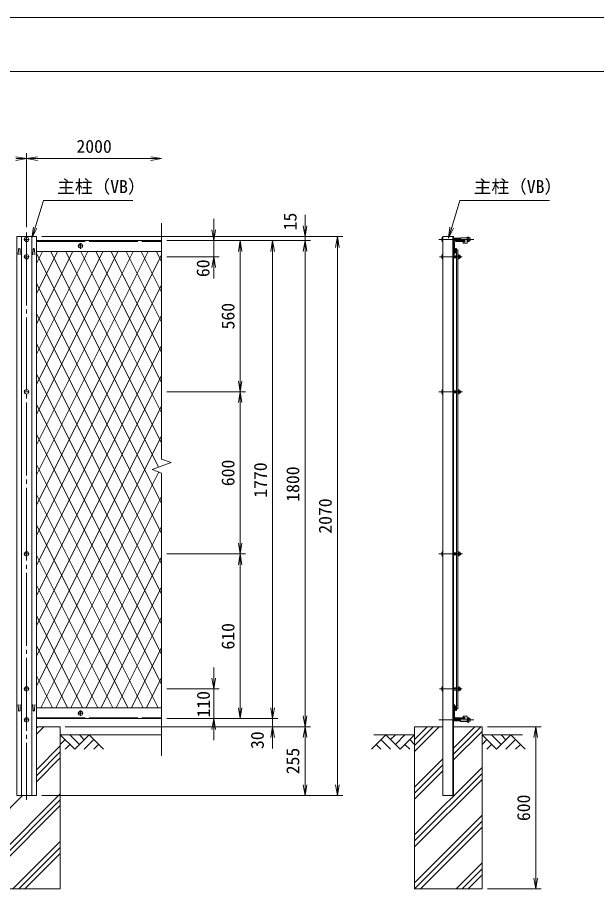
# Model space of a CAD drawing. Units: millimetres, scale not verified. Extents: x -4200 to 4200, y -2970 to 2970.
# Drawn here: x -1419 to 725, y -266 to 2970 of the extents above; entities that cross this region are included whole.
import ezdxf
from ezdxf.enums import TextEntityAlignment as Align

# ---------------------------------------------------------------- set-up
doc = ezdxf.new("R2010")
doc.units = ezdxf.units.MM
doc.header["$LTSCALE"] = 15
doc.linetypes.add('LONG_CHAIN', pattern=[21, 18, -1, 1, -1])
doc.linetypes.add('LONG_DASHED2', pattern=[13, 12, -1])
for name, color, linetype, lineweight in [('0-0_D-STR1', 1, 'Continuous', 9), ('0-1_D-BMK', 2, 'LONG_CHAIN', 9), ('0-2_D-STR-DIM', 7, 'Continuous', 9), ('0-3_D-BGD', 7, 'Continuous', 9), ('0-4_D-STR4', 7, 'Continuous', 9), ('0-5_0', 7, 'Continuous', 9), ('0-6_D-STR-TXT', 7, 'Continuous', 9), ('0-8_D-DCR-HCH', 7, 'Continuous', 9), ('0-9_D-STR3', 3, 'Continuous', 9), ('0-A_D-STR2', 7, 'Continuous', 9), ('0-B_D-TTL', 2, 'Continuous', 9)]:
    doc.layers.add(name, color=color, linetype=linetype, lineweight=lineweight)
doc.styles.add('ＭＳ ゴシック', font='')
doc.styles.get('ＭＳ ゴシック').set_extended_font_data('MS Gothic')

# ---------------------------------------------------------------- blocks, each defined once
blk = doc.blocks.new('_Open')
at = {"layer": '0-5_0'}
blk.add_line((-15, 2.5), (0, 0), dxfattribs=at)
blk.add_lwpolyline([(-15, -2.5), (0, 0), (-15, 0)], dxfattribs=at)

msp = doc.modelspace()

# ---------------------------------------------------------------- linework, layer by layer
at = {"layer": '0-0_D-STR1'}
for p, q in [((-1404.15, 89.04), (-1404.15, 2159.04)), ((-1366.15, 89.04), (-1366.15, 2159.04)), ((-1348.65, 89.04), (-1348.65, 2159.04)), ((-1348.65, 2144.04), (-885.15, 2144.04)), ((156.35, 89.04), (156.35, 2159.04)), ((196.35, 2159.04), (156.35, 2159.04)), ((192.85, 89.04), (192.85, 2159.04)), ((196.35, 89.04), (196.35, 2159.04)), ((196.35, 2139.04), (196.35, 2104.04)), ((199.35, 2136.54), (199.35, 2106.04)), ((236.35, 2144.04), (201.35, 2144.04)), ((234.35, 2141.04), (203.85, 2141.04)), ((236.35, 2143.04), (236.35, 2144.04)), ((-1415.15, 2112.41), (-1415.9, 2090.91)), ((-1409.15, 2112.41), (-1408.4, 2090.91)), ((-1361.15, 2112.41), (-1361.9, 2090.91)), ((-1355.15, 2112.41), (-1354.4, 2090.91)), ((-885.15, 2104.04), (-1348.65, 2104.04)), ((203.35, 2104.54), (196.35, 2095.49)), ((197.35, 2104.04), (196.35, 2104.04)), ((203.35, 2114.41), (203.35, 2104.54)), ((203.35, 2114.41), (206.35, 2114.41)), ((206.35, 2114.41), (206.35, 2103.41)), ((206.35, 2110.04), (206.35, 410.04)), ((206.35, 2110.04), (212.35, 2110.04)), ((212.35, 2110.04), (212.35, 410.04)), ((206.35, 2103.41), (196.35, 2090.91)), ((196.35, 2095.49), (196.35, 2090.91)), ((-1415.15, 404.37), (-1415.9, 425.87)), ((-1409.15, 404.37), (-1408.4, 425.87)), ((-1361.15, 404.37), (-1361.9, 425.87)), ((-1355.15, 404.37), (-1354.4, 425.87)), ((206.35, 414.77), (196.35, 427.27)), ((-885.15, 414.04), (-1348.65, 414.04)), ((197.35, 414.04), (196.35, 414.04)), ((196.35, 379.04), (196.35, 414.04)), ((199.35, 381.54), (199.35, 412.04)), ((203.35, 403.77), (203.35, 413.65)), ((203.35, 403.77), (206.35, 403.77)), ((206.35, 403.77), (206.35, 414.77)), ((206.35, 410.04), (212.35, 410.04)), ((-1348.65, 374.04), (-885.15, 374.04)), ((236.35, 374.04), (201.35, 374.04)), ((234.35, 377.04), (203.85, 377.04)), ((236.35, 375.04), (236.35, 374.04)), ((-1421.65, 89.04), (-1348.65, 89.04)), ((196.35, 89.04), (156.35, 89.04))]:
    msp.add_line(p, q, dxfattribs=at)
at = {"layer": '0-0_D-STR1', "linetype": 'LONG_DASHED2'}
for p, q in [((-1348.65, 2141.04), (-885.15, 2141.04)), ((-1348.65, 377.04), (-885.15, 377.04))]:
    msp.add_line(p, q, dxfattribs=at)
at = {"layer": '0-0_D-STR1'}
for points in [[(-1421.65, 89.04), (-1421.65, 2159.04), (-1348.65, 2159.04)], [(203.35, 413.65), (196.35, 422.69), (196.35, 427.27)]]:
    msp.add_lwpolyline(points, dxfattribs=at)
for centre, radius, start, end in [((201.35, 2139.04), 5, 90, 180), ((203.85, 2136.54), 4.5, 90, 180), ((234.35, 2143.04), 2, 270, 0), ((-1412.15, 2111.16), 3.25, 22.61986, 157.38014), ((-1358.15, 2111.16), 3.25, 22.61986, 157.38014), ((197.35, 2106.04), 2, 270, 0), ((-1412.15, 405.62), 3.25, 202.61986, 337.38014), ((-1358.15, 405.62), 3.25, 202.61986, 337.38014), ((197.35, 412.04), 2, 0, 90), ((201.35, 379.04), 5, 180, 270), ((203.85, 381.54), 4.5, 180, 270), ((234.35, 375.04), 2, 0, 90)]:
    msp.add_arc(centre, radius, start, end, dxfattribs=at)
at = {"layer": '0-1_D-BMK'}
for p, q in [((-1385.15, 2174.04), (-1385.15, 74.04)), ((-1375.15, 2148.54), (-1395.15, 2148.54)), ((270.59, 2148.54), (141.35, 2148.54)), ((-1175.15, 2124.04), (-1195.15, 2124.04)), ((-1185.15, 2134.04), (-1185.15, 2114.04)), ((-1375.15, 2084.04), (-1395.15, 2084.04)), ((227.35, 2084.04), (144.35, 2084.04)), ((-1375.15, 1584.04), (-1395.15, 1584.04)), ((229.35, 1584.04), (141.35, 1584.04)), ((-1375.15, 984.04), (-1395.15, 984.04)), ((229.35, 984.04), (141.35, 984.04)), ((-1375.15, 484.04), (-1395.15, 484.04)), ((227.35, 484.04), (144.35, 484.04)), ((-1175.15, 394.03), (-1195.15, 394.03)), ((-1185.15, 384.03), (-1185.15, 404.03)), ((-1375.15, 369.54), (-1395.15, 369.54)), ((270.59, 369.54), (141.35, 369.54))]:
    msp.add_line(p, q, dxfattribs=at)
at = {"layer": '0-2_D-STR-DIM'}
for p, q in [((-1385.15, 2194.04), (-1385.15, 2467.82)), ((-1385.15, 2194.04), (-1385.15, 2467.82)), ((-1345.15, 2447.82), (-925.15, 2447.82)), ((-354.1, 2199.04), (-354.1, 2239.04)), ((-885.15, 2208.49), (-885.15, 1334.69)), ((-692.2, 2184.04), (-692.2, 2224.04)), ((-1328.65, 2159.04), (-334.1, 2159.04)), ((-1328.65, 2159.04), (-214.1, 2159.04)), ((-865.15, 2144.04), (-574.1, 2144.04)), ((-865.15, 2144.04), (-454.1, 2144.04)), ((-865.15, 2144.04), (-334.1, 2144.04)), ((-865.15, 2144.04), (-334.1, 2144.04)), ((-845.15, 2144.04), (-672.2, 2144.04)), ((-692.2, 2144.04), (-692.2, 2084.04)), ((-354.1, 2144.04), (-354.1, 2159.04)), ((-594.1, 1624.04), (-594.1, 2104.04)), ((-474.1, 2104.04), (-474.1, 414.04)), ((-354.1, 2104.04), (-354.1, 384.04)), ((-354.1, 2104.04), (-354.1, 2064.04)), ((-234.1, 129.04), (-234.1, 2119.04)), ((-865.15, 2084.04), (-672.2, 2084.04)), ((-692.2, 2044.04), (-692.2, 2004.04)), ((-865.15, 1584.04), (-574.1, 1584.04)), ((-865.15, 1584.04), (-574.1, 1584.04)), ((-594.1, 1544.04), (-594.1, 1024.04)), ((-849.91, 1321.86), (-885.15, 1334.69)), ((-920.39, 1296.21), (-849.91, 1321.86)), ((-885.15, 1283.38), (-920.39, 1296.21)), ((-885.15, 1283.38), (-885.15, 236.73)), ((-865.15, 984.04), (-574.1, 984.04)), ((-865.15, 984.04), (-574.1, 984.04)), ((-594.1, 414.04), (-594.1, 944.04)), ((-692.2, 524.04), (-692.2, 564.04)), ((-865.15, 484.04), (-672.2, 484.04)), ((-692.2, 374.04), (-692.2, 484.04)), ((-474.1, 414.04), (-474.1, 454.04)), ((-865.15, 374.04), (-574.1, 374.04)), ((-865.15, 374.04), (-454.1, 374.04)), ((-865.15, 374.04), (-454.1, 374.04)), ((-865.15, 374.04), (-672.2, 374.04)), ((-474.1, 374.04), (-474.1, 344.04)), ((-1242.38, 344.04), (-334.1, 344.04)), ((-1240.15, 344.04), (-454.1, 344.04)), ((-1240.15, 344.04), (-334.1, 344.04)), ((-692.2, 334.04), (-692.2, 294.04)), ((321.35, 344.04), (520.37, 344.04)), ((-474.1, 304.04), (-474.1, 264.04)), ((-354.1, 304.04), (-354.1, 129.04)), ((500.37, -215.96), (500.37, 304.04)), ((-1328.65, 89.04), (-334.1, 89.04)), ((-1328.65, 89.04), (-214.1, 89.04)), ((321.35, -255.96), (520.37, -255.96))]:
    msp.add_line(p, q, dxfattribs=at)
at = {"layer": '0-3_D-BGD'}
for p, q in [((-1260.15, 314.04), (-885.15, 314.04)), ((-98.65, 314.04), (51.35, 314.04)), ((451.35, 314.04), (301.35, 314.04))]:
    msp.add_line(p, q, dxfattribs=at)
at = {"layer": '0-4_D-STR4'}
for p, q in [((-1260.15, 344.04), (-1348.65, 344.04)), ((-1260.15, 344.04), (-1260.15, -255.96)), ((51.35, 344.04), (51.35, -255.96)), ((156.35, 344.04), (51.35, 344.04)), ((301.35, 344.04), (196.35, 344.04)), ((301.35, 344.04), (301.35, -255.96)), ((-1260.15, -255.96), (-1510.15, -255.96)), ((301.35, -255.96), (51.35, -255.96))]:
    msp.add_line(p, q, dxfattribs=at)
at = {"layer": '0-6_D-STR-TXT'}
for points in [[(-991.43, 2292.92), (-1322.81, 2292.92), (-1364.51, 2155.25)], [(551.04, 2292.92), (219.66, 2292.92), (177.96, 2155.25)]]:
    msp.add_lwpolyline(points, dxfattribs=at)
at = {"layer": '0-8_D-DCR-HCH'}
for p, q in [((-1348.65, 316.97), (-1321.59, 344.04)), ((-1348.65, 339.07), (-1343.69, 344.04)), ((51.35, 252.76), (142.63, 344.04)), ((51.35, 274.86), (120.53, 344.04)), ((51.35, 296.96), (98.43, 344.04)), ((196.35, 243.08), (297.31, 344.04)), ((196.35, 265.18), (275.21, 344.04)), ((196.35, 220.99), (301.35, 325.99)), ((-1206.94, 260.82), (-1260.15, 314.04)), ((-1242.41, 296.3), (-1260.15, 278.64)), ((-1189.2, 278.56), (-1224.67, 314.04)), ((-1153.73, 314.04), (-1206.94, 260.82)), ((-1171.37, 296.21), (-1189.2, 314.04)), ((-1135.99, 296.3), (-1171.63, 260.82)), ((-1153.73, 314.04), (-1100.51, 260.82)), ((-55.07, 314.04), (-108.28, 260.82)), ((-72.81, 296.3), (-37.17, 260.82)), ((-55.07, 314.04), (-1.86, 260.82)), ((-37.33, 296.3), (-19.6, 314.04)), ((-19.6, 278.56), (15.88, 314.04)), ((-1.86, 260.82), (51.35, 314.04)), ((33.62, 296.3), (51.35, 278.64)), ((354.57, 260.82), (301.35, 314.04)), ((319.09, 296.3), (301.35, 278.64)), ((372.3, 278.56), (336.83, 314.04)), ((407.78, 314.04), (354.57, 260.82)), ((390.13, 296.21), (372.3, 314.04)), ((425.51, 296.3), (389.88, 260.82)), ((407.78, 314.04), (460.99, 260.82)), ((-1348.65, 184.39), (-1260.15, 272.89)), ((-1224.67, 278.56), (-1242.49, 260.82)), ((-1118.25, 278.56), (-1136.07, 260.82)), ((-90.55, 278.56), (-72.73, 260.82)), ((15.88, 278.56), (33.7, 260.82)), ((336.83, 278.56), (319.01, 260.82)), ((443.25, 278.56), (425.43, 260.82)), ((-1348.65, 162.3), (-1260.15, 250.8)), ((-1348.65, 140.2), (-1260.15, 228.7)), ((51.35, 120.18), (156.35, 225.18)), ((51.35, 98.08), (156.35, 203.08)), ((51.35, -56.6), (301.35, 193.4)), ((51.35, 75.99), (156.35, 180.99)), ((51.35, -78.69), (301.35, 171.31)), ((51.35, -100.79), (301.35, 149.21)), ((-1510.15, -153.88), (-1260.15, 96.12)), ((-1510.15, -21.3), (-1399.81, 89.04)), ((-1510.15, -175.98), (-1260.15, 74.02)), ((-1510.15, -198.08), (-1260.15, 51.92)), ((51.35, -233.37), (301.35, 16.63)), ((51.35, -255.47), (301.35, -5.47)), ((72.96, -255.96), (301.35, -27.57)), ((-1435.45, -255.96), (-1260.15, -80.66)), ((-1413.35, -255.96), (-1260.15, -102.76)), ((-1391.26, -255.96), (-1260.15, -124.86)), ((205.54, -255.96), (301.35, -160.15)), ((227.64, -255.96), (301.35, -182.25)), ((249.73, -255.96), (301.35, -204.34))]:
    msp.add_line(p, q, dxfattribs=at)
at = {"layer": '0-9_D-STR3'}
for p, q in [((152.35, 2153.54), (152.35, 2143.54)), ((155.35, 2156.54), (156.35, 2156.54)), ((155.35, 2140.54), (156.35, 2140.54)), ((156.35, 2156.54), (156.35, 2140.54)), ((196.35, 2152.54), (221.6, 2152.54)), ((196.35, 2151.79), (221.6, 2151.79)), ((196.35, 2145.29), (221.6, 2145.29)), ((196.35, 2144.54), (221.6, 2144.54)), ((221.6, 2154.54), (221.6, 2144.04)), ((246.6, 2154.54), (221.6, 2154.54)), ((236.35, 2144.04), (221.6, 2144.04)), ((231.6, 2139.54), (231.6, 2134.54)), ((236.35, 2139.54), (231.6, 2139.54)), ((246.6, 2154.77), (246.6, 2142.42)), ((246.6, 2154.77), (246.6, 2142.42)), ((246.6, 2154.54), (246.6, 2134.54)), ((247.6, 2156.64), (252.1, 2156.64)), ((252.1, 2152.59), (247.6, 2152.59)), ((252.1, 2144.49), (247.6, 2144.49)), ((247.6, 2140.44), (252.1, 2140.44)), ((253.1, 2154.77), (253.1, 2142.42)), ((253.1, 2154.77), (253.1, 2142.42)), ((246.6, 2134.54), (231.6, 2134.54)), ((152.35, 2089.04), (152.35, 2079.04)), ((155.35, 2092.04), (156.35, 2092.04)), ((155.35, 2076.04), (156.35, 2076.04)), ((156.35, 2092.04), (156.35, 2076.04)), ((196.35, 2088.04), (206.35, 2088.04)), ((196.35, 2080.04), (206.35, 2080.04)), ((212.35, 2091.54), (216.13, 2091.54)), ((212.35, 2087.79), (216.13, 2087.79)), ((212.35, 2080.28), (216.13, 2080.28)), ((212.35, 2076.53), (216.13, 2076.53)), ((216.13, 2091.54), (216.85, 2090.29)), ((216.13, 2091.54), (216.85, 2090.29)), ((216.13, 2076.53), (216.85, 2077.79)), ((216.85, 2077.79), (216.85, 2090.29)), ((216.85, 2088.04), (220.15, 2088.04)), ((216.85, 2080.04), (220.15, 2080.04)), ((220.15, 2088.04), (221.35, 2086.84)), ((220.15, 2088.04), (220.15, 2080.04)), ((220.15, 2080.04), (221.35, 2081.24)), ((221.35, 2086.84), (221.35, 2081.24)), ((152.35, 1589.04), (152.35, 1579.04)), ((155.35, 1592.04), (156.35, 1592.04)), ((156.35, 1592.04), (156.35, 1576.04)), ((196.35, 1588.04), (206.35, 1588.04)), ((212.35, 1591.54), (216.13, 1591.54)), ((212.35, 1587.79), (216.13, 1587.79)), ((216.13, 1591.54), (216.85, 1590.29)), ((216.13, 1591.54), (216.85, 1590.29)), ((216.85, 1577.79), (216.85, 1590.29)), ((216.85, 1588.04), (220.15, 1588.04)), ((220.15, 1588.04), (221.35, 1586.84)), ((220.15, 1588.04), (220.15, 1580.04)), ((221.35, 1586.84), (221.35, 1581.24)), ((155.35, 1576.04), (156.35, 1576.04)), ((196.35, 1580.04), (206.35, 1580.04)), ((212.35, 1580.28), (216.13, 1580.28)), ((212.35, 1576.53), (216.13, 1576.53)), ((216.13, 1576.53), (216.85, 1577.79)), ((216.85, 1580.04), (220.15, 1580.04)), ((220.15, 1580.04), (221.35, 1581.24)), ((152.35, 989.04), (152.35, 979.04)), ((155.35, 992.04), (156.35, 992.04)), ((155.35, 976.04), (156.35, 976.04)), ((156.35, 992.04), (156.35, 976.04)), ((196.35, 988.04), (206.35, 988.04)), ((196.35, 980.04), (206.35, 980.04)), ((212.35, 991.54), (216.13, 991.54)), ((212.35, 987.79), (216.13, 987.79)), ((212.35, 980.28), (216.13, 980.28)), ((212.35, 976.53), (216.13, 976.53)), ((216.13, 991.54), (216.85, 990.29)), ((216.13, 991.54), (216.85, 990.29)), ((216.13, 976.53), (216.85, 977.79)), ((216.85, 977.79), (216.85, 990.29)), ((216.85, 988.04), (220.15, 988.04)), ((216.85, 980.04), (220.15, 980.04)), ((220.15, 988.04), (221.35, 986.84)), ((220.15, 988.04), (220.15, 980.04)), ((220.15, 980.04), (221.35, 981.24)), ((221.35, 986.84), (221.35, 981.24)), ((152.35, 489.04), (152.35, 479.04)), ((155.35, 492.04), (156.35, 492.04)), ((156.35, 492.04), (156.35, 476.04)), ((196.35, 488.04), (206.35, 488.04)), ((212.35, 491.54), (216.13, 491.54)), ((212.35, 487.79), (216.13, 487.79)), ((216.13, 491.54), (216.85, 490.29)), ((216.85, 477.79), (216.85, 490.29)), ((216.85, 488.04), (220.15, 488.04)), ((220.15, 488.04), (221.35, 486.84)), ((220.15, 488.04), (220.15, 480.04)), ((221.35, 486.84), (221.35, 481.24)), ((155.35, 476.04), (156.35, 476.04)), ((196.35, 480.04), (206.35, 480.04)), ((212.35, 480.28), (216.13, 480.28)), ((212.35, 476.53), (216.13, 476.53)), ((216.13, 476.53), (216.85, 477.79)), ((216.85, 480.04), (220.15, 480.04)), ((220.15, 480.04), (221.35, 481.24)), ((196.35, 373.54), (221.6, 373.54)), ((196.35, 372.79), (221.6, 372.79)), ((196.35, 366.29), (221.6, 366.29)), ((196.35, 365.54), (221.6, 365.54)), ((236.35, 374.04), (221.6, 374.04)), ((221.6, 363.54), (221.6, 374.04)), ((246.6, 363.54), (221.6, 363.54)), ((246.6, 383.54), (231.6, 383.54)), ((231.6, 378.54), (231.6, 383.54)), ((236.35, 378.54), (231.6, 378.54)), ((246.6, 363.54), (246.6, 383.54)), ((246.6, 363.3), (246.6, 375.65)), ((246.6, 363.3), (246.6, 375.65)), ((247.6, 377.64), (252.1, 377.64)), ((252.1, 373.59), (247.6, 373.59)), ((252.1, 365.49), (247.6, 365.49)), ((247.6, 361.44), (252.1, 361.44)), ((253.1, 363.3), (253.1, 375.65)), ((253.1, 363.3), (253.1, 375.65))]:
    msp.add_line(p, q, dxfattribs=at)
for centre in [(-1385.15, 2148.54), (-1185.15, 2124.04), (-1385.15, 2084.04), (-1385.15, 1584.04), (-1385.15, 984.04), (-1385.15, 484.04), (-1185.15, 394.03), (-1385.15, 369.54)]:
    msp.add_circle(centre, 8, dxfattribs=at)
for centre, radius, start, end in [((155.35, 2153.54), 3, 90, 180), ((155.35, 2143.54), 3, 180, 270), ((236.35, 2141.79), 2.25, 270, 90), ((249.14, 2154.61), 2.54, 127.21089, 232.78911), ((255.3, 2148.54), 8.7, 152.26063, 207.73937), ((249.15, 2142.46), 2.55, 127.42505, 232.57495), ((244.4, 2148.54), 8.7, 332.26063, 27.73937), ((250.55, 2142.46), 2.55, 307.42505, 52.57495), ((250.57, 2154.61), 2.54, 307.21089, 52.78911), ((253.48, 2155.48), 0.5, 189.83916, 262.83194), ((253.48, 2141.59), 0.5, 97.16806, 163.42019), ((252.6, 2148.54), 6.5, 277.16806, 82.83194), ((155.35, 2089.04), 3, 90, 180), ((155.35, 2079.04), 3, 180, 270), ((213.39, 2089.67), 3.32, 325.61586, 34.38414), ((204.29, 2084.04), 12.42, 342.4121, 17.5879), ((213.39, 2078.41), 3.32, 325.61585, 34.38416), ((155.35, 1589.04), 3, 90, 180), ((213.39, 1589.67), 3.32, 325.61586, 34.38414), ((204.29, 1584.04), 12.42, 342.4121, 17.5879), ((155.35, 1579.04), 3, 180, 270), ((213.39, 1578.41), 3.32, 325.61585, 34.38416), ((155.35, 989.04), 3, 90, 180), ((155.35, 979.04), 3, 180, 270), ((213.39, 989.67), 3.32, 325.61586, 34.38414), ((204.29, 984.04), 12.42, 342.4121, 17.5879), ((213.39, 978.41), 3.32, 325.61585, 34.38416), ((155.35, 489.04), 3, 90, 180), ((213.39, 489.67), 3.32, 325.61586, 34.38414), ((204.29, 484.04), 12.42, 342.4121, 17.5879), ((155.35, 479.04), 3, 180, 270), ((213.39, 478.41), 3.32, 325.61585, 34.38416), ((236.35, 376.29), 2.25, 270, 90), ((249.15, 375.61), 2.55, 127.42505, 232.57495), ((255.3, 369.54), 8.7, 152.26063, 207.73937), ((249.14, 363.46), 2.54, 127.21089, 232.78911), ((250.55, 375.61), 2.55, 307.42505, 52.57495), ((244.4, 369.54), 8.7, 332.26063, 27.73937), ((250.57, 363.46), 2.54, 307.21089, 52.78911), ((253.48, 362.59), 0.5, 97.16806, 170.16084), ((253.48, 376.48), 0.5, 196.57981, 262.83194), ((252.6, 369.54), 6.5, 277.16806, 82.83194)]:
    msp.add_arc(centre, radius, start, end, dxfattribs=at)
at = {"layer": '0-A_D-STR2'}
for p, q in [((-1326.12, 2104.04), (-1348.65, 2058.97)), ((-1270.22, 2104.04), (-1348.65, 1947.17)), ((-1214.31, 2104.04), (-1348.65, 1835.37)), ((-1158.41, 2104.04), (-1348.65, 1723.56)), ((-1102.51, 2104.04), (-1348.65, 1611.76)), ((-1046.61, 2104.04), (-1348.65, 1499.96)), ((-990.71, 2104.04), (-1348.65, 1388.15)), ((-934.81, 2104.04), (-1348.65, 1276.35)), ((-896.26, 1304.99), (-1295.79, 2104.04)), ((-885.15, 1394.56), (-1239.89, 2104.04)), ((-885.15, 1506.37), (-1183.99, 2104.04)), ((-885.15, 1618.17), (-1128.09, 2104.04)), ((-885.15, 1729.97), (-1072.18, 2104.04)), ((-885.15, 1841.77), (-1016.28, 2104.04)), ((-885.15, 1953.58), (-960.38, 2104.04)), ((-885.15, 2065.38), (-904.48, 2104.04)), ((-885.15, 1170.96), (-1348.65, 2097.95)), ((-885.15, 2091.55), (-1348.65, 1164.55)), ((-885.15, 1059.15), (-1348.65, 1986.15)), ((-885.15, 1979.74), (-1348.65, 1052.74)), ((-885.15, 947.35), (-1348.65, 1874.34)), ((-885.15, 1867.94), (-1348.65, 940.94)), ((-885.15, 835.55), (-1348.65, 1762.54)), ((-885.15, 1756.14), (-1348.65, 829.14)), ((-885.15, 723.75), (-1348.65, 1650.74)), ((-885.15, 1644.33), (-1348.65, 717.33)), ((-885.15, 611.94), (-1348.65, 1538.94)), ((-885.15, 1532.53), (-1348.65, 605.53)), ((-885.15, 500.14), (-1348.65, 1427.13)), ((-885.15, 1420.73), (-1348.65, 493.73)), ((-898, 414.04), (-1348.65, 1315.33)), ((-895.95, 1287.32), (-1332.59, 414.04)), ((-953.9, 414.04), (-1348.65, 1203.53)), ((-885.15, 1197.12), (-1276.69, 414.04)), ((-1009.8, 414.04), (-1348.65, 1091.73)), ((-885.15, 1085.32), (-1220.79, 414.04)), ((-1065.7, 414.04), (-1348.65, 979.92)), ((-885.15, 973.51), (-1164.89, 414.04)), ((-1121.61, 414.04), (-1348.65, 868.12)), ((-885.15, 861.71), (-1108.99, 414.04)), ((-1177.51, 414.04), (-1348.65, 756.32)), ((-885.15, 749.91), (-1053.08, 414.04)), ((-1233.41, 414.04), (-1348.65, 644.51)), ((-885.15, 638.1), (-997.18, 414.04)), ((-1289.31, 414.04), (-1348.65, 532.71)), ((-885.15, 526.3), (-941.28, 414.04))]:
    msp.add_line(p, q, dxfattribs=at)
at = {"layer": '0-B_D-TTL', "color": 7}
msp.add_lwpolyline([(-4200.17, -2969.94), (4199.83, -2969.94), (4199.83, 2970.06), (-4200.17, 2970.06)], close=True, dxfattribs=at)
at = {"layer": '0-B_D-TTL'}
msp.add_lwpolyline([(-3900.17, 2770.06), (3899.83, 2770.06), (3899.83, -2769.94), (-3900.17, -2769.94)], close=True, dxfattribs=at)

# ---------------------------------------------------------------- block references
at = {"layer": '0-2_D-STR-DIM', "xscale": 2.666667, "yscale": 2.666667}
for p in [(-1385.15, 2447.82), (-885.15, 2447.82)]:
    msp.add_blockref('_Open', p, dxfattribs=at)
for p, rotation in [((-1385.15, 2447.82), 180), ((-692.2, 2144.04), 270), ((-354.1, 2159.04), 270), ((-594.1, 2144.04), 90), ((-474.1, 2144.04), 90), ((-354.1, 2144.04), 90), ((-354.1, 2144.04), 90), ((-234.1, 2159.04), 90), ((-692.2, 2084.04), 90), ((-594.1, 1584.04), 270), ((-594.1, 1584.04), 90), ((-594.1, 984.04), 270), ((-594.1, 984.04), 90), ((-692.2, 484.04), 270), ((-594.1, 374.04), 270), ((-474.1, 374.04), 270), ((-474.1, 374.04), 270), ((-692.2, 374.04), 90), ((-354.1, 344.04), 270), ((-474.1, 344.04), 90), ((-354.1, 344.04), 90), ((500.37, 344.04), 90), ((-354.1, 89.04), 270), ((-234.1, 89.04), 270), ((500.37, -255.96), 270)]:
    msp.add_blockref('_Open', p, dxfattribs=dict(at, rotation=rotation))
at = {"layer": '0-6_D-STR-TXT', "xscale": 2.666667, "yscale": 2.666667, "rotation": 253.14944}
for p in [(-1365.09, 2153.34), (177.38, 2153.34)]:
    msp.add_blockref('_Open', p, dxfattribs=at)

# ---------------------------------------------------------------- texts
at = {"layer": '0-2_D-STR-DIM', "style": 'ＭＳ ゴシック'}
msp.add_text('2000', height=48.06, dxfattribs=at).set_placement((-1200.4, 2454.57), align=Align.BOTTOM_LEFT)
for s, p in [('15', (-371.05, 2181.87)), ('60', (-693.4, 2008.86)), ('560', (-600.85, 1815.16)), ('600', (-600.85, 1234.79)), ('1770', (-480.85, 1192.14)), ('1800', (-360.85, 1177.14)), ('2070', (-240.85, 1058.79)), ('610', (-600.85, 629.79)), ('110', (-692.03, 378.39)), ('30', (-492.37, 261.61)), ('255', (-360.85, 168.19)), ('600', (493.62, -5.21))]:
    msp.add_text(s, height=48.06, rotation=90, dxfattribs=at).set_placement(p, align=Align.BOTTOM_LEFT)
at = {"layer": '0-6_D-STR-TXT', "style": 'ＭＳ ゴシック'}
for p in [(-1271.89, 2305.5), (270.58, 2305.5)]:
    msp.add_text('主柱（VB）', height=48.06, dxfattribs=at).set_placement(p, align=Align.BOTTOM_LEFT)

doc.saveas('drawing.dxf')
